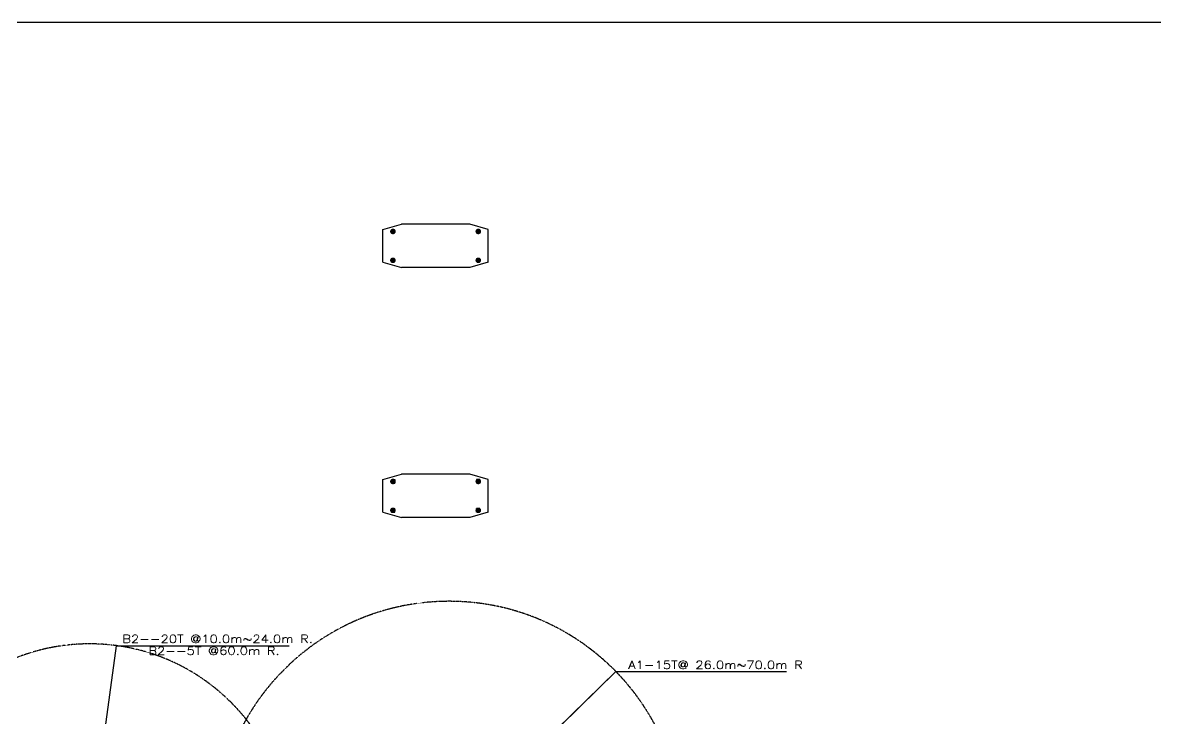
# Model space of a CAD drawing. Header units: inches. Extents: x 2621776591 to 2623670951, y 363331607 to 364354604.
# Drawn here: x 2622770742 to 2623110453, y 364145902 to 364354604 of the extents above; entities that cross this region are included whole.
import ezdxf

# ---------------------------------------------------------------- set-up
doc = ezdxf.new("R2010")
doc.units = ezdxf.units.IN
doc.header["$MEASUREMENT"] = 0
doc.linetypes.add('BORDERX2', pattern=[3.5, 1, -0.5, 1, -0.5, 0, -0.5])
for name, color, linetype in [('BOLLARD', 1, 'Continuous'), ('DIM', 8, 'Continuous'), ('DOLPHIN', 2, 'Continuous')]:
    doc.layers.add(name, color=color, linetype=linetype)
doc.layers.add('CRANE', color=7, linetype='Continuous', true_color=0x7f3f7f)
doc.styles.add('ROMANS', font='romans')

# ---------------------------------------------------------------- blocks, each defined once
blk = doc.blocks.new('BOLLARD2')
at = {"layer": 'BOLLARD', "const_width": 0.84375}
blk.add_lwpolyline([(-0.421875, 0, 1), (0.421875, 0, 1)], format="xyb", close=True, dxfattribs=at)
blk = doc.blocks.new('BOLLARD')
at = {"layer": 'BOLLARD'}
for p, q in [((-430, 557.5), (580, 557.5)), ((-430, 557.5), (-430, -557.5)), ((580, 557.5), (580, -557.5)), ((-430, -557.5), (580, -557.5))]:
    blk.add_line(p, q, dxfattribs=at)
blk.add_circle((0, 0), 250, dxfattribs=at)
blk = doc.blocks.new('A$C6b66f7a2')
at = {"layer": 'BOLLARD', "xscale": 999.9999999999998, "yscale": 999.9999999999998, "zscale": 999.9999999999998, "rotation": 5.417722244624239}
for p in [(2622881793, 364291967), (2622907393, 364291967), (2622881793, 364283308), (2622907393, 364283308), (2622881793, 364216967), (2622907393, 364216967), (2622881793, 364208308), (2622907393, 364208308)]:
    blk.add_blockref('BOLLARD2', p, dxfattribs=at)
at = {"layer": 'BOLLARD'}
blk.add_blockref('BOLLARD', (2622881793, 364216967), dxfattribs=at)
at = {"layer": 'BOLLARD', "xscale": -1}
blk.add_blockref('BOLLARD', (2622907393, 364216967), dxfattribs=at)
at = {"layer": 'BOLLARD', "xscale": -1, "rotation": 180}
blk.add_blockref('BOLLARD', (2622881793, 364208308), dxfattribs=at)
at = {"layer": 'BOLLARD', "rotation": 180}
blk.add_blockref('BOLLARD', (2622907393, 364208308), dxfattribs=at)

msp = doc.modelspace()

# ---------------------------------------------------------------- linework, layer by layer
at = {"color": 190}
msp.add_lwpolyline([(2622038898.2, 364354604.2), (2622038898.2, 363339870.3), (2623670950.6, 363339870.3), (2623670950.6, 364354604.2)], close=True, dxfattribs=at)
at = {"layer": 'CRANE', "color": 7, "linetype": 'Continuous'}
for p, q in [((2622790843.8, 364108242.2, 0), (2622798875.5, 364167702.3, 0)), ((2622798875.5, 364167702.3, 0), (2622850721.9, 364167702.3, 0)), ((2622898606.2, 364111009.8, 0), (2622948624.3, 364159981.1, 0)), ((2622948624.3, 364159981.1, 0), (2622999778.2, 364159981.1, 0))]:
    msp.add_line(p, q, dxfattribs=at)
at = {"layer": 'CRANE', "color": 254, "linetype": 'Continuous'}
for p, q in [((2622898620.7, 364111009, 0), (2622948638.9, 364159980.3, 0)), ((2622948638.9, 364159980.3, 0), (2622999792.8, 364159980.3, 0))]:
    msp.add_line(p, q, dxfattribs=at)
at = {"layer": 'CRANE', "linetype": 'BORDERX2'}
for centre, radius in [((2622898620.7, 364111009, 0), 70000), ((2622790843.7, 364108242.3, 0), 60000)]:
    msp.add_arc(centre, radius, 0, 180, dxfattribs=at)
at = {"layer": 'DOLPHIN'}
for p, q in [((2622878795.7, 364292524.7), (2622884323.7, 364294150.6)), ((2622904867.7, 364294150.6), (2622884323.7, 364294150.6)), ((2622910395.7, 364292524.7), (2622904867.7, 364294150.6)), ((2622878795.7, 364282776.5), (2622878795.7, 364292524.7)), ((2622910395.7, 364282776.5), (2622910395.7, 364292524.7)), ((2622878795.7, 364282776.5), (2622884323.7, 364281150.6)), ((2622910395.7, 364282776.5), (2622904867.7, 364281150.6)), ((2622904867.7, 364281150.6), (2622884323.7, 364281150.6)), ((2622878795.7, 364217524.7), (2622884323.7, 364219150.6)), ((2622904867.7, 364219150.6), (2622884323.7, 364219150.6)), ((2622910395.7, 364217524.7), (2622904867.7, 364219150.6)), ((2622878795.7, 364207776.5), (2622878795.7, 364217524.7)), ((2622910395.7, 364207776.5), (2622910395.7, 364217524.7)), ((2622878795.7, 364207776.5), (2622884323.7, 364206150.6)), ((2622904867.7, 364206150.6), (2622884323.7, 364206150.6)), ((2622910395.7, 364207776.5), (2622904867.7, 364206150.6))]:
    msp.add_line(p, q, dxfattribs=at)

# ---------------------------------------------------------------- block references
at = {"layer": 'DIM'}
msp.add_blockref('A$C6b66f7a2', (0, 0), dxfattribs=at)

# ---------------------------------------------------------------- texts
at = {"layer": 'CRANE', "color": 220, "style": 'ROMANS', "width": 1.2}
for s, p in [('B2--20T @10.0m~24.0m R.', (2622800639.9, 364168533.2, 0)), ('B2--5T @60.0m R.', (2622808449.4, 364164965.6, 0)), ('A1-15T@ 26.0m~70.0m R', (2622952370, 364160740.6, 0)), ('A1-15T@ 26.0m~70.0m R', (2622952384.5, 364160739.8, 0))]:
    msp.add_text(s, height=2400, dxfattribs=at).set_placement(p)

doc.saveas('drawing.dxf')
